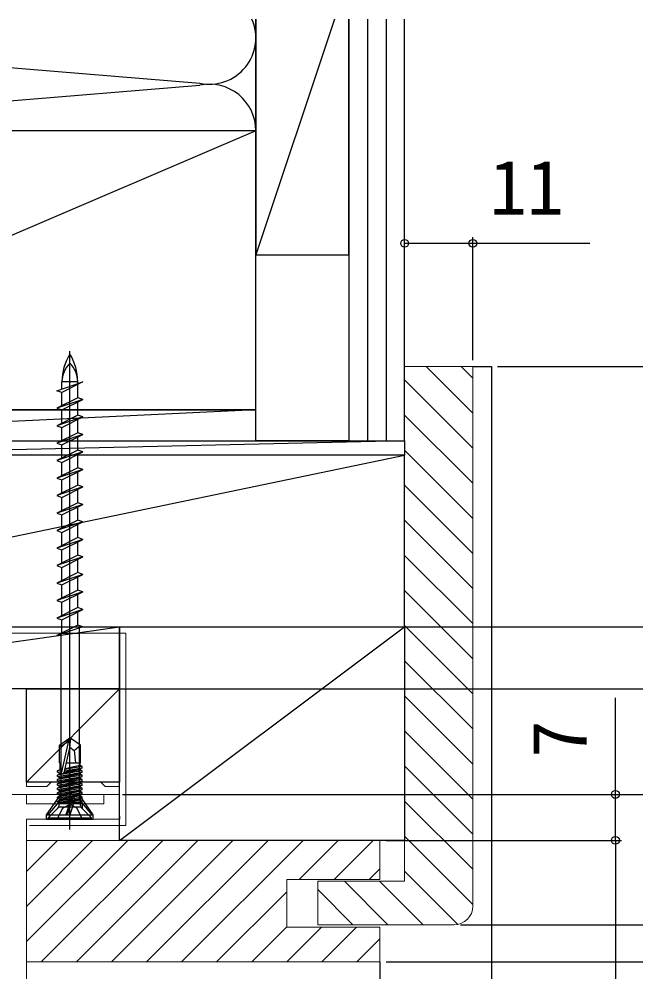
# Model space of a CAD drawing. Units: millimetres, scale not verified. Extents: x -525 to 525, y -783 to 778.
# Drawn here: x -267.2 to -167.7, y 380.6 to 534.2 of the extents above; entities that cross this region are included whole.
import ezdxf
from ezdxf.enums import TextEntityAlignment as Align

# ---------------------------------------------------------------- set-up
doc = ezdxf.new("R2010")
doc.units = ezdxf.units.MM
doc.header["$LTSCALE"] = 4
doc.layers.add('0-2_YKK_11', color=7, linetype='Continuous', lineweight=18)
doc.layers.add('0-9_YSS_KE', color=3, linetype='Continuous', lineweight=18)
for name, color, linetype in [('0-4_YKK_12', 2, 'Continuous'), ('0-5_YKK_13', 4, 'Continuous'), ('0-6_YKK_D', 6, 'Continuous'), ('0-8_YSS_K', 3, 'Continuous')]:
    doc.layers.add(name, color=color, linetype=linetype)
doc.styles.add('ＭＳ ゴシック', font='')
doc.styles.get('ＭＳ ゴシック').set_extended_font_data('MS Gothic')

msp = doc.modelspace()

# ---------------------------------------------------------------- linework, layer by layer
at = {"layer": '0-2_YKK_11'}
for points in [[(-266, 426.2), (-309.6, 426.2), (-309.6, 425.1)], [(-267.4, 409.2), (-259.458, 409.2), (-259.275, 409.32), (-258.725, 409.32), (-258.542, 409.2), (-251, 409.2), (-251, 410.5), (-253.3, 410.5), (-254, 411.2), (-262, 411.2), (-262.7, 410.5), (-266, 410.5), (-266, 426.2)], [(-319.9, 409.2), (-266, 409.2), (-266, 407.7), (-253.5, 407.7), (-253.5, 409.2), (-251, 409.2), (-251, 405.2), (-266, 405.2), (-266, 353.2), (-267.8, 353.2), (-267.8, 355.2), (-276, 355.2), (-276, 358.5)]]:
    msp.add_lwpolyline(points, dxfattribs=at)
at = {"layer": '0-4_YKK_12'}
msp.add_line((-251, 405.7), (-251, 405.2), dxfattribs=at)
at = {"layer": '0-5_YKK_13'}
for p, q in [((-259, 403.531), (-259, 480.671)), ((-261.1, 474.29), (-256.9, 475.7)), ((-260.275, 474.567), (-260.275, 475.7)), ((-256.9, 475.7), (-260.275, 474.013)), ((-257.725, 475.7), (-260.275, 475.7)), ((-257.725, 475.423), (-257.725, 475.7)), ((-257.725, 473.157), (-257.725, 475.287)), ((-260.275, 474.013), (-261.1, 474.29)), ((-257.725, 473.157), (-261.1, 471.47)), ((-260.275, 471.882), (-260.275, 474.013)), ((-256.9, 472.88), (-257.725, 473.157)), ((-260.275, 471.193), (-256.9, 472.88)), ((-257.725, 470.337), (-257.725, 472.467)), ((-257.725, 470.337), (-261.1, 468.65)), ((-260.275, 469.062), (-260.275, 471.193)), ((-256.9, 470.06), (-257.725, 470.337)), ((-257.725, 467.517), (-257.725, 469.647)), ((-257.725, 467.517), (-261.1, 465.83)), ((-260.275, 466.242), (-260.275, 468.373)), ((-256.9, 467.24), (-257.725, 467.517)), ((-261.1, 465.83), (-260.275, 465.553)), ((-260.275, 463.422), (-260.275, 465.553)), ((-257.725, 464.697), (-257.725, 466.827)), ((-257.725, 464.697), (-261.1, 463.01)), ((-256.9, 464.42), (-257.725, 464.697)), ((-257.725, 461.877), (-257.725, 464.007)), ((-261.1, 463.01), (-260.275, 462.733)), ((-260.275, 460.602), (-260.275, 462.733)), ((-257.725, 461.877), (-261.1, 460.19)), ((-256.9, 461.6), (-257.725, 461.877)), ((-257.725, 459.057), (-257.725, 461.187)), ((-261.1, 460.19), (-260.275, 459.913)), ((-260.275, 457.782), (-260.275, 459.913)), ((-257.725, 459.057), (-261.1, 457.37)), ((-256.9, 458.78), (-257.725, 459.057)), ((-257.725, 456.237), (-257.725, 458.367)), ((-261.1, 457.37), (-260.275, 457.093)), ((-257.725, 456.237), (-261.1, 454.55)), ((-260.275, 454.962), (-260.275, 457.093)), ((-256.9, 455.96), (-257.725, 456.237)), ((-257.725, 453.417), (-257.725, 455.547)), ((-261.1, 454.55), (-260.275, 454.273)), ((-257.725, 453.417), (-261.1, 451.73)), ((-260.275, 452.142), (-260.275, 454.273)), ((-256.9, 453.14), (-257.725, 453.417)), ((-261.1, 451.73), (-260.275, 451.453)), ((-257.725, 450.597), (-257.725, 452.727)), ((-257.725, 450.597), (-261.1, 448.91)), ((-260.275, 449.322), (-260.275, 451.453)), ((-256.9, 450.32), (-257.725, 450.597)), ((-261.1, 448.91), (-260.275, 448.633)), ((-260.275, 446.502), (-260.275, 448.633)), ((-257.725, 447.777), (-257.725, 449.907)), ((-257.725, 447.777), (-261.1, 446.09)), ((-256.9, 447.5), (-257.725, 447.777)), ((-257.725, 444.957), (-257.725, 447.087)), ((-261.1, 446.09), (-260.275, 445.813)), ((-260.275, 443.682), (-260.275, 445.813)), ((-257.725, 444.957), (-261.1, 443.27)), ((-256.9, 444.68), (-257.725, 444.957)), ((-257.725, 442.137), (-257.725, 444.267)), ((-261.1, 443.27), (-260.275, 442.993)), ((-260.275, 440.862), (-260.275, 442.993)), ((-257.725, 442.137), (-261.1, 440.45)), ((-256.9, 441.86), (-257.725, 442.137)), ((-257.725, 439.317), (-257.725, 441.447)), ((-261.1, 440.45), (-260.275, 440.173)), ((-260.275, 438.042), (-260.275, 440.173)), ((-257.725, 439.317), (-261.1, 437.63)), ((-256.9, 439.04), (-261.1, 437.63)), ((-260.275, 437.353), (-256.9, 439.04)), ((-256.9, 439.04), (-257.725, 439.317)), ((-257.725, 436.497), (-257.725, 438.627)), ((-261.1, 437.63), (-260.275, 437.353)), ((-257.725, 436.497), (-261.1, 434.81)), ((-260.275, 435.222), (-260.275, 437.353)), ((-256.9, 436.22), (-257.725, 436.497)), ((-256.9, 436.22), (-261.1, 434.81)), ((-260.475, 435.2), (-257.55, 435.2)), ((-260.475, 435.122), (-260.475, 435.2)), ((-260.475, 435.02), (-260.475, 408.373)), ((-257.525, 436.01), (-257.525, 408.373)), ((-260.7, 417.154), (-259.15, 418.2)), ((-260.343, 412.59), (-259.15, 417.838)), ((-259.15, 418.2), (-258.85, 418.2)), ((-258.85, 418.2), (-259.15, 418.2)), ((-259, 403.998), (-259, 419.126)), ((-259, 416.694), (-258.85, 418.2)), ((-259, 416.694), (-259, 418.2)), ((-257.3, 417.154), (-258.85, 418.2)), ((-260.7, 414.3), (-260.7, 417.154)), ((-260.7, 417.154), (-260.4, 416.995)), ((-260.4, 412.748), (-260.4, 416.995)), ((-259.91, 412.693), (-259, 416.694)), ((-259, 416.801), (-258.3, 416.3)), ((-258.3, 416.3), (-257.3, 417.154)), ((-258.3, 416.3), (-258.1, 414.3)), ((-257.3, 414.3), (-257.3, 417.154)), ((-260.7, 414.3), (-260.4, 414.3)), ((-260.6, 414.3), (-260.6, 413.206)), ((-260.6, 413.206), (-260.4, 413.25)), ((-257.4, 413.294), (-259.897, 412.747)), ((-259.836, 413.015), (-257.021, 413.513)), ((-257.021, 413.687), (-259.795, 413.197)), ((-259.751, 413.392), (-257.4, 413.906)), ((-259.544, 414.3), (-257.3, 414.3)), ((-257.4, 414.3), (-257.4, 413.906)), ((-257.021, 413.513), (-257.4, 413.294)), ((-257.4, 413.294), (-257.4, 413.206)), ((-260.979, 412.987), (-260.6, 413.206)), ((-260.4, 413.09), (-260.979, 412.987)), ((-257.021, 412.987), (-260.979, 412.287)), ((-260.979, 412.813), (-260.979, 412.987)), ((-260.979, 412.813), (-260.4, 412.915)), ((-260.979, 412.813), (-260.6, 412.594)), ((-260.979, 412.113), (-257.021, 412.813)), ((-260.979, 412.287), (-260.6, 412.506)), ((-257.021, 412.287), (-260.979, 411.587)), ((-260.979, 412.113), (-260.979, 412.287)), ((-260.979, 412.113), (-260.6, 411.894)), ((-260.979, 411.413), (-257.021, 412.113)), ((-260.979, 411.587), (-260.6, 411.806)), ((-260.376, 412.643), (-260.6, 412.594)), ((-257.4, 412.594), (-260.6, 411.894)), ((-260.6, 412.594), (-260.6, 412.506)), ((-260.6, 412.506), (-260.321, 412.567)), ((-260.6, 411.806), (-257.4, 412.506)), ((-257.4, 411.894), (-260.6, 411.194)), ((-260.6, 411.894), (-260.6, 411.806)), ((-260.6, 411.106), (-257.4, 411.806)), ((-259.922, 412.654), (-257.4, 413.206)), ((-257.021, 412.987), (-257.4, 413.206)), ((-257.021, 412.813), (-257.4, 412.594)), ((-257.4, 412.594), (-257.4, 412.506)), ((-257.021, 412.287), (-257.4, 412.506)), ((-257.021, 412.113), (-257.4, 411.894)), ((-257.4, 411.894), (-257.4, 411.806)), ((-257.021, 411.587), (-257.4, 411.806)), ((-257.021, 412.813), (-257.021, 412.987)), ((-257.021, 412.113), (-257.021, 412.287)), ((-257.021, 411.587), (-260.979, 410.887)), ((-260.979, 411.413), (-260.979, 411.587)), ((-260.979, 411.413), (-260.6, 411.194)), ((-260.979, 410.713), (-257.021, 411.413)), ((-260.979, 410.887), (-260.6, 411.106)), ((-257.021, 410.887), (-260.979, 410.187)), ((-260.979, 410.713), (-260.979, 410.887)), ((-260.979, 410.713), (-260.6, 410.494)), ((-260.979, 410.013), (-257.021, 410.713)), ((-260.979, 410.187), (-260.6, 410.406)), ((-257.021, 410.187), (-260.979, 409.487)), ((-260.979, 410.013), (-260.979, 410.187)), ((-257.4, 411.194), (-260.6, 410.494)), ((-260.6, 411.194), (-260.6, 411.106)), ((-260.6, 410.406), (-257.4, 411.106)), ((-257.4, 410.494), (-260.6, 409.794)), ((-260.6, 410.494), (-260.6, 410.406)), ((-260.6, 409.706), (-257.4, 410.406)), ((-257.021, 411.413), (-257.4, 411.194)), ((-257.4, 411.194), (-257.4, 411.106)), ((-257.021, 410.887), (-257.4, 411.106)), ((-257.021, 410.713), (-257.4, 410.494)), ((-257.4, 410.494), (-257.4, 410.406)), ((-257.021, 410.187), (-257.4, 410.406)), ((-257.021, 411.413), (-257.021, 411.587)), ((-257.021, 410.713), (-257.021, 410.887)), ((-257.021, 410.013), (-257.021, 410.187)), ((-262.75, 405.9), (-260.475, 409.2)), ((-260.979, 410.013), (-260.6, 409.794)), ((-260.979, 409.313), (-257.021, 410.013)), ((-260.979, 409.487), (-260.6, 409.706)), ((-257.021, 409.487), (-260.979, 408.787)), ((-260.979, 409.313), (-260.979, 409.487)), ((-260.979, 409.313), (-260.6, 409.094)), ((-260.979, 408.613), (-257.021, 409.313)), ((-260.979, 408.787), (-260.6, 409.006)), ((-257.021, 408.787), (-260.979, 408.087)), ((-260.979, 408.613), (-260.979, 408.787)), ((-260.979, 408.613), (-260.6, 408.394)), ((-260.979, 407.913), (-257.021, 408.613)), ((-257.4, 409.794), (-260.6, 409.094)), ((-260.6, 409.794), (-260.6, 409.706)), ((-260.6, 409.006), (-257.4, 409.706)), ((-257.4, 409.094), (-260.6, 408.394)), ((-260.6, 409.094), (-260.6, 409.006)), ((-260.6, 408.306), (-257.4, 409.006)), ((-259.371, 405.9), (-258.418, 409.2)), ((-258.872, 408.373), (-258.418, 409.2)), ((-258.222, 408.373), (-258.418, 409.2)), ((-255.25, 405.9), (-257.525, 409.2)), ((-257.021, 410.013), (-257.4, 409.794)), ((-257.4, 409.794), (-257.4, 409.706)), ((-257.021, 409.487), (-257.4, 409.706)), ((-257.021, 409.313), (-257.4, 409.094)), ((-257.4, 409.094), (-257.4, 409.006)), ((-257.021, 408.787), (-257.4, 409.006)), ((-257.021, 408.613), (-257.4, 408.394)), ((-257.021, 409.313), (-257.021, 409.487)), ((-257.021, 408.613), (-257.021, 408.787)), ((-260.475, 408.373), (-262.55, 405.9)), ((-260.979, 408.087), (-260.6, 408.306)), ((-260.979, 407.9), (-260.979, 408.087)), ((-260.979, 407.9), (-257.021, 407.9)), ((-260.73, 407.407), (-260.73, 407.9)), ((-260.73, 407.2), (-257.27, 407.2)), ((-260.6, 408.394), (-260.6, 408.306)), ((-260.475, 408.373), (-258.863, 408.373)), ((-257.4, 408.394), (-259.658, 407.9)), ((-258.872, 408.373), (-259.65, 405.9)), ((-259.257, 407.9), (-257.4, 408.306)), ((-258.222, 408.373), (-259, 405.9)), ((-258.222, 408.373), (-257.525, 408.373)), ((-257.525, 408.373), (-255.45, 405.9)), ((-257.4, 408.394), (-257.4, 408.306)), ((-257.021, 408.087), (-257.4, 408.306)), ((-257.27, 407.407), (-257.27, 407.9)), ((-257.021, 407.856), (-257.021, 406.999)), ((-262.75, 405.9), (-255.25, 405.9)), ((-262.75, 405.2), (-262.75, 405.9)), ((-262.5, 405.43), (-260.876, 407.053)), ((-255.5, 405.43), (-257.124, 407.053)), ((-255.25, 405.2), (-255.25, 405.9)), ((-262.75, 405.2), (-255.25, 405.2)), ((-262.5, 405.2), (-262.5, 405.43)), ((-262.5, 405.43), (-255.5, 405.43)), ((-262.5, 405.2), (-255.5, 405.2)), ((-255.5, 405.2), (-255.5, 405.43))]:
    msp.add_line(p, q, dxfattribs=at)
for points in [[(-256.9, 472.88), (-261.1, 471.47), (-260.275, 471.193)], [(-260.275, 465.553), (-256.9, 467.24), (-261.1, 465.83)], [(-260.275, 462.733), (-256.9, 464.42), (-261.1, 463.01)], [(-260.275, 459.913), (-256.9, 461.6), (-261.1, 460.19)], [(-260.275, 457.093), (-256.9, 458.78), (-261.1, 457.37)], [(-260.275, 454.273), (-256.9, 455.96), (-261.1, 454.55)], [(-260.275, 451.453), (-256.9, 453.14), (-261.1, 451.73)], [(-260.275, 448.633), (-256.9, 450.32), (-261.1, 448.91)], [(-260.275, 445.813), (-256.9, 447.5), (-261.1, 446.09)], [(-260.275, 442.993), (-256.9, 444.68), (-261.1, 443.27)], [(-260.275, 440.173), (-256.9, 441.86), (-261.1, 440.45)], [(-260.4, 416.995), (-259.15, 417.838), (-259.15, 418.2)], [(-257.021, 413.513), (-257.021, 413.687), (-257.4, 413.906)], [(-261.05, 405.2), (-260.145, 407.015), (-259, 407.624)], [(-256.95, 405.2), (-257.855, 407.015), (-259, 407.624)], [(-257.093, 407.9), (-257.021, 407.913), (-257.021, 408.087), (-258.08, 407.9)]]:
    msp.add_lwpolyline(points, dxfattribs=at)
msp.add_lwpolyline([(-260.275, 468.373), (-256.9, 470.06), (-261.1, 468.65)], close=True, dxfattribs=at)
for centre, radius, start, end in [((-251.696, 475.7), 8.579, 148.36161, 180), ((-266.304, 475.7), 8.579, 360, 31.63839), ((-256.108, 475.7), 4.167, 133.94902, 180), ((-261.892, 475.7), 4.167, 360, 46.05098), ((-260.152, 412.748), 0.248, 180, 347.19096), ((-261.23, 407.407), 0.5, 315, 0), ((-256.77, 407.407), 0.5, 180, 225)]:
    msp.add_arc(centre, radius, start, end, dxfattribs=at)
at = {"layer": '0-6_YKK_D'}
for p, q in [((-205, 479.2), (-205, 499.048)), ((-194, 479.2), (-194, 499.048)), ((-190, 478.2), (-70, 478.2)), ((-190, 478.2), (-150, 478.2)), ((-350, 436.2), (-70, 436.2)), ((-350, 436.2), (-70, 436.2)), ((-350, 436.2), (-90, 436.2)), ((-265.3, 426.2), (-90, 426.2)), ((-265.3, 426.2), (-90, 426.2)), ((-265.3, 426.2), (-110, 426.2)), ((-250.5, 409.2), (-110, 409.2)), ((-250.5, 409.2), (-130, 409.2)), ((-250.5, 409.2), (-110, 409.2)), ((-250.5, 409.2), (-170, 409.2)), ((-208, 401.8), (-170, 401.8)), ((-208, 401.8), (-170, 401.8)), ((-171, 401.8), (-171, 66.6)), ((-196, 388.2), (-150, 388.2)), ((-196, 388.2), (-150, 388.2)), ((-208, 382.2), (-150, 382.2))]:
    msp.add_line(p, q, dxfattribs=at)
for points in [[(-205, 498.048), (-194, 498.048), (-175.109, 498.048)], [(-171, 401.8), (-171, 409.2), (-171, 424.777)]]:
    msp.add_lwpolyline(points, dxfattribs=at)
for centre in [(-205, 498.048), (-194, 498.048), (-171, 409.2), (-171, 401.8), (-171, 401.8)]:
    msp.add_circle(centre, 0.637, dxfattribs=at)
at = {"layer": '0-8_YSS_K'}
for p, q in [((-216.333, 534.2), (-229, 496.2)), ((-229, 516.2), (-229, 534.2)), ((-229, 534.2), (-229, 516.2)), ((-211, 534.2), (-211, 466.2)), ((-208, 534.2), (-208, 466.2)), ((-324.968, 531.042), (-238.032, 523.858)), ((-324.968, 516.358), (-238.032, 523.542)), ((-229, 516.2), (-334, 471.2)), ((-194, 470.676), (-201.524, 478.2)), ((-194, 476.333), (-195.867, 478.2)), ((-194, 465.019), (-205, 476.019)), ((-229, 471.2), (-334, 466.2)), ((-194, 459.362), (-205, 470.362)), ((-205, 466.2), (-307.023, 463.9)), ((-194, 453.705), (-205, 464.705)), ((-338.5, 436.2), (-205, 463.9)), ((-194, 448.049), (-205, 459.049)), ((-194, 442.392), (-205, 453.392)), ((-194, 436.735), (-205, 447.735)), ((-194, 431.078), (-205, 442.078)), ((-194, 425.421), (-205, 436.421)), ((-321.995, 426.2), (-251, 436.2)), ((-251, 401.8), (-205, 436.2)), ((-194, 419.764), (-205, 430.764)), ((-266, 411.2), (-251, 426.2)), ((-194, 414.107), (-205, 425.107)), ((-194, 408.451), (-205, 419.451)), ((-194, 402.794), (-205, 413.794)), ((-194, 397.137), (-205, 408.137)), ((-194, 391.48), (-205, 402.48)), ((-266, 396.782), (-260.982, 401.8)), ((-266, 391.125), (-255.325, 401.8)), ((-266, 385.468), (-249.668, 401.8)), ((-263.611, 382.2), (-244.011, 401.8)), ((-257.954, 382.2), (-238.354, 401.8)), ((-252.297, 382.2), (-232.697, 401.8)), ((-246.641, 382.2), (-227.041, 401.8)), ((-240.984, 382.2), (-221.384, 401.8)), ((-222.027, 395.5), (-215.727, 401.8)), ((-216.37, 395.5), (-210.07, 401.8)), ((-210.713, 395.5), (-209, 397.213)), ((-196.431, 388.254), (-205, 396.823)), ((-207.69, 388.2), (-214.69, 395.2)), ((-202.034, 388.2), (-209.034, 395.2)), ((-235.327, 382.2), (-224, 393.527)), ((-213.347, 388.2), (-219, 393.853)), ((-229.67, 382.2), (-224, 387.87)), ((-224.013, 382.2), (-218.413, 387.8)), ((-218.356, 382.2), (-212.756, 387.8)), ((-212.699, 382.2), (-209, 385.899)), ((-209, 382.2), (-209, 235.7))]:
    msp.add_line(p, q, dxfattribs=at)
for points in [[(-214, 534.2), (-214, 466.2), (-229, 466.2)], [(-229, 534.2), (-229, 496.2), (-214, 496.2), (-214, 534.2)], [(-214, 466.2), (-205, 466.2), (-205, 534.2)], [(-194, 478.2), (-191, 478.2), (-191, 235.7)]]:
    msp.add_lwpolyline(points, dxfattribs=at)
for points in [[(-334, 471.2), (-229, 471.2), (-229, 516.2), (-334, 516.2)], [(-334, 466.2), (-229, 466.2), (-229, 471.2), (-334, 471.2)], [(-205, 463.9), (-307.023, 463.9), (-307.023, 466.2), (-205, 466.2)], [(-205, 463.9), (-338.5, 463.9), (-338.5, 436.2), (-205, 436.2)], [(-321.995, 436.2), (-251, 436.2), (-251, 426.2), (-321.995, 426.2)], [(-251, 436.2), (-205, 436.2), (-205, 401.8), (-251, 401.8)], [(-266, 426.2), (-251, 426.2), (-251, 411.2), (-266, 411.2)]]:
    msp.add_lwpolyline(points, close=True, dxfattribs=at)
for centre, start, end in [((-236.5, 531.2), 258.21646, 23.57869), ((-236.5, 516.2), 0, 101.78354)]:
    msp.add_arc(centre, 7.5, start, end, dxfattribs=at)
at = {"layer": '0-9_YSS_KE'}
for points in [[(-194, 391.2), (-194, 478.2), (-205, 478.2), (-205, 395.2), (-219, 395.2), (-219, 388.2), (-197, 388.2)], [(-352.75, 435.199), (-250, 435.199), (-250, 404.2), (-265.5, 404.2)]]:
    msp.add_lwpolyline(points, dxfattribs=at)
msp.add_lwpolyline([(-209, 382.2), (-266, 382.2), (-266, 401.8), (-209, 401.8), (-209, 395.5), (-224, 395.5), (-224, 387.8), (-209, 387.8)], close=True, dxfattribs=at)
msp.add_arc((-197, 391.2), 3, 270.00001, 359.99999, dxfattribs=at)

# ---------------------------------------------------------------- texts
at = {"layer": '0-6_YKK_D', "style": 'ＭＳ ゴシック'}
msp.add_text('11', height=8.798, dxfattribs=at).set_placement((-191.291, 500.048), align=Align.BOTTOM_LEFT)
msp.add_text('7', height=8.798, rotation=90, dxfattribs=at).set_placement((-173, 415.141), align=Align.BOTTOM_LEFT)

doc.saveas('drawing.dxf')
